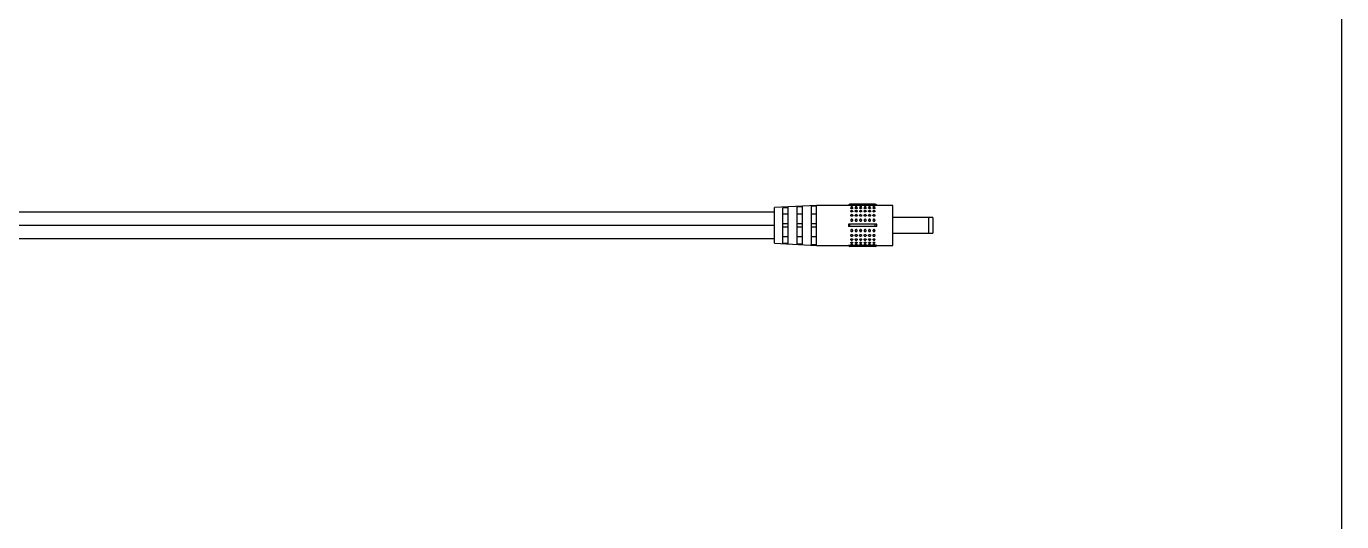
# Model space of a CAD drawing. Header units: millimetres. Extents: x 3 to 832, y 3 to 644.
# Drawn here: x 536.8 to 832.4, y 323.3 to 434.6 of the extents above; entities that cross this region are included whole.
import ezdxf

# ---------------------------------------------------------------- set-up
doc = ezdxf.new("R2010")
doc.units = ezdxf.units.MM
doc.header["$LTSCALE"] = 3
doc.linetypes.add('SLD-Solid', pattern=[0])
doc.layers.add('SHEET_FORMAT', color=9, linetype='SLD-Solid')

msp = doc.modelspace()

# ---------------------------------------------------------------- linework, layer by layer
at = {"color": 7, "linetype": 'SLD-Solid', "lineweight": 25}
for p, q in [((714.33, 394.36), (704.93, 393.86)), ((704.93, 385.86), (704.93, 393.86)), ((706.83, 393.84), (707.93, 393.9)), ((706.83, 385.88), (706.83, 393.84)), ((707.93, 393.9), (707.93, 385.82)), ((710.03, 394.01), (711.13, 394.07)), ((710.03, 385.71), (710.03, 394.01)), ((711.13, 394.07), (711.13, 385.65)), ((713.23, 394.19), (714.33, 394.25)), ((713.23, 385.53), (713.23, 394.19)), ((721.55, 394.35), (714.33, 394.36)), ((714.33, 394.25), (714.33, 394.36)), ((714.33, 385.47), (714.33, 394.25)), ((722.23, 394.35), (721.55, 394.35)), ((727.58, 394.61), (721.88, 394.61)), ((723.23, 394.35), (722.34, 394.35)), ((724.23, 394.35), (723.34, 394.35)), ((725.23, 394.35), (724.34, 394.35)), ((726.23, 394.35), (725.34, 394.35)), ((727.23, 394.35), (726.34, 394.35)), ((727.92, 394.35), (727.34, 394.35)), ((731.53, 394.36), (727.92, 394.35)), ((731.53, 385.36), (731.53, 394.36)), ((704.93, 392.81), (352.01, 392.81)), ((706.83, 392.43), (707.93, 392.43)), ((707.93, 390.19), (706.83, 390.19)), ((710.03, 392.43), (711.13, 392.43)), ((711.13, 390.19), (710.03, 390.19)), ((713.23, 392.43), (714.33, 392.43)), ((714.33, 390.19), (713.23, 390.19)), ((739.53, 391.61), (731.53, 391.61)), ((740.53, 391.61), (739.53, 391.61)), ((739.53, 391.61), (739.53, 389.86)), ((740.53, 391.61), (740.53, 389.86)), ((704.93, 389.86), (353, 389.86)), ((706.83, 389.53), (707.93, 389.53)), ((707.93, 387.29), (706.83, 387.29)), ((710.03, 389.53), (711.13, 389.53)), ((711.13, 387.29), (710.03, 387.29)), ((713.23, 389.53), (714.33, 389.53)), ((714.33, 387.29), (713.23, 387.29)), ((721.55, 390.11), (721.55, 389.61)), ((721.88, 390.11), (721.55, 390.11)), ((721.88, 389.61), (721.55, 389.61)), ((721.88, 389.61), (721.88, 390.11)), ((727.58, 390.11), (721.88, 390.11)), ((727.58, 389.61), (721.88, 389.61)), ((727.58, 389.61), (727.58, 390.11)), ((727.92, 390.11), (727.58, 390.11)), ((727.92, 389.61), (727.58, 389.61)), ((727.92, 389.61), (727.92, 390.11)), ((731.53, 388.11), (739.53, 388.11)), ((739.53, 389.86), (739.53, 388.11)), ((739.53, 388.11), (740.53, 388.11)), ((740.53, 389.86), (740.53, 388.11)), ((353.98, 386.91), (704.93, 386.91)), ((704.93, 385.86), (714.33, 385.36)), ((707.93, 385.82), (706.83, 385.88)), ((714.33, 385.36), (714.33, 385.47)), ((714.33, 385.36), (721.55, 385.37)), ((722.23, 385.37), (721.55, 385.37)), ((727.58, 385.11), (721.88, 385.11)), ((723.23, 385.37), (722.34, 385.37)), ((724.23, 385.37), (723.34, 385.37)), ((725.23, 385.37), (724.34, 385.37)), ((726.23, 385.37), (725.34, 385.37)), ((727.23, 385.37), (726.34, 385.37)), ((727.92, 385.37), (727.34, 385.37)), ((727.92, 385.37), (731.53, 385.36))]:
    msp.add_line(p, q, dxfattribs=at)
at = {"color": 7, "linetype": 'SLD-Solid', "lineweight": 25, "flags": 128}
for points in [[(711.13, 385.65), (711.08, 385.65), (710.03, 385.71)], [(714.33, 385.47), (713.95, 385.49), (713.23, 385.53)], [(722.08, 386.61), (722.08, 386.61), (722.06, 386.66), (722.06, 386.71), (722.09, 386.77), (722.14, 386.81), (722.21, 386.84), (722.29, 386.84), (722.36, 386.83), (722.43, 386.81), (722.48, 386.76), (722.51, 386.71), (722.51, 386.68), (722.51, 386.68)], [(723.08, 386.61), (723.08, 386.61), (723.06, 386.66), (723.06, 386.71), (723.09, 386.77), (723.14, 386.81), (723.21, 386.84), (723.29, 386.84), (723.36, 386.83), (723.43, 386.81), (723.48, 386.76), (723.51, 386.71), (723.51, 386.68), (723.51, 386.68)], [(724.08, 386.61), (724.08, 386.61), (724.06, 386.66), (724.06, 386.71), (724.09, 386.77), (724.14, 386.81), (724.21, 386.84), (724.29, 386.84), (724.36, 386.83), (724.43, 386.81), (724.48, 386.76), (724.51, 386.71), (724.51, 386.68), (724.51, 386.68)], [(725.08, 386.61), (725.08, 386.61), (725.06, 386.66), (725.06, 386.71), (725.09, 386.77), (725.14, 386.81), (725.21, 386.84), (725.29, 386.84), (725.36, 386.83), (725.43, 386.81), (725.48, 386.76), (725.51, 386.71), (725.51, 386.68), (725.51, 386.68)], [(726.08, 386.61), (726.08, 386.61), (726.06, 386.66), (726.06, 386.71), (726.09, 386.77), (726.14, 386.81), (726.21, 386.84), (726.29, 386.84), (726.36, 386.83), (726.43, 386.81), (726.48, 386.76), (726.51, 386.71), (726.51, 386.68), (726.51, 386.68)], [(727.08, 386.61), (727.08, 386.61), (727.06, 386.66), (727.06, 386.71), (727.09, 386.77), (727.14, 386.81), (727.21, 386.84), (727.29, 386.84), (727.36, 386.83), (727.43, 386.81), (727.48, 386.76), (727.51, 386.71), (727.51, 386.68), (727.51, 386.68)]]:
    msp.add_lwpolyline(points, dxfattribs=at)
at = {"color": 7, "linetype": 'SLD-Solid', "lineweight": 25}
for centre, radius, start, end in [((721.88, 394.26), 0.35, 89.9962, 164.583), ((722.28, 394.11), 0.25, 24.6049, 155.2869), ((722.28, 393.67), 0.25, 27.4918, 152.3834), ((722.28, 392.97), 0.25, 34.3301, 145.6266), ((723.28, 394.11), 0.25, 24.6049, 155.2869), ((723.28, 393.67), 0.25, 27.4917, 152.3834), ((723.28, 392.97), 0.25, 34.3301, 145.6266), ((724.28, 394.11), 0.25, 24.6118, 155.2801), ((724.28, 393.67), 0.25, 27.4849, 152.3902), ((724.28, 392.97), 0.25, 34.3301, 145.6266), ((725.28, 394.11), 0.25, 24.6118, 155.2801), ((725.28, 393.67), 0.25, 27.4849, 152.3902), ((725.28, 392.97), 0.25, 34.3233, 145.6334), ((726.28, 394.11), 0.25, 24.6049, 155.2869), ((726.28, 393.67), 0.25, 27.4849, 152.3902), ((726.28, 392.97), 0.25, 34.3233, 145.6334), ((727.28, 394.11), 0.25, 24.6049, 155.2869), ((727.28, 393.67), 0.25, 27.4918, 152.3834), ((727.28, 392.97), 0.25, 34.3301, 145.6266), ((727.58, 394.26), 0.35, 15.417, 90.0038), ((722.28, 392.06), 0.25, 51.9263, 127.847), ((723.28, 392.06), 0.25, 51.9263, 127.847), ((724.28, 392.06), 0.25, 51.9331, 127.8403), ((725.28, 392.06), 0.25, 51.9331, 127.8403), ((726.28, 392.06), 0.25, 51.9331, 127.8403), ((727.28, 392.06), 0.25, 51.9263, 127.847), ((722.28, 387.66), 0.25, 231.5205, 308.2589), ((723.28, 387.66), 0.25, 231.5205, 308.2589), ((724.28, 387.66), 0.25, 231.5205, 308.2589), ((725.28, 387.66), 0.25, 231.5204, 308.259), ((726.28, 387.66), 0.25, 231.5205, 308.2589), ((727.28, 387.66), 0.25, 231.5205, 308.2589), ((721.88, 385.46), 0.35, 195.417, 270.0038), ((722.28, 386.05), 0.25, 207.4919, 332.3829), ((722.28, 385.61), 0.25, 204.7895, 335.2619), ((722.28, 386.75), 0.25, 214.3718, 325.5352), ((723.28, 386.05), 0.25, 207.4919, 332.3829), ((723.28, 385.61), 0.25, 204.7895, 335.2619), ((723.28, 386.75), 0.25, 214.3719, 325.5351), ((724.28, 386.05), 0.25, 207.4919, 332.3829), ((724.28, 385.61), 0.25, 204.7963, 335.255), ((724.28, 386.75), 0.25, 214.3719, 325.5351), ((725.28, 386.05), 0.25, 207.4919, 332.3829), ((725.28, 385.61), 0.25, 204.7895, 335.2619), ((725.28, 386.75), 0.25, 214.3718, 325.5352), ((726.28, 386.05), 0.25, 207.4919, 332.3829), ((726.28, 385.61), 0.25, 204.7895, 335.2619), ((726.28, 386.75), 0.25, 214.3718, 325.5352), ((727.28, 386.05), 0.25, 207.4919, 332.3829), ((727.28, 385.61), 0.25, 204.7895, 335.2619), ((727.28, 386.75), 0.25, 214.3718, 325.5352), ((727.58, 385.46), 0.35, 269.9962, 344.583)]:
    msp.add_arc(centre, radius, start, end, dxfattribs=at)
for points, knots in [([(722.51, 394.21), (722.51, 394.21), (722.52, 394.19), (722.48, 394.17), (722.44, 394.16), (722.38, 394.14), (722.31, 394.14), (722.23, 394.14), (722.17, 394.15), (722.11, 394.16), (722.07, 394.18), (722.05, 394.2), (722.06, 394.21), (722.06, 394.21)], [0, 0, 0, 0, 0.026548, 0.084509, 0.17992, 0.306961, 0.452444, 0.601497, 0.739863, 0.854734, 0.936512, 0.984096, 1, 1, 1, 1]), ([(722.51, 393.78), (722.51, 393.78), (722.52, 393.77), (722.52, 393.74), (722.49, 393.7), (722.44, 393.67), (722.38, 393.64), (722.31, 393.63), (722.23, 393.64), (722.16, 393.65), (722.11, 393.68), (722.07, 393.71), (722.05, 393.75), (722.06, 393.77), (722.07, 393.78)], [0, 0, 0, 0, 0.004387, 0.06764, 0.139086, 0.230151, 0.339978, 0.461117, 0.5843, 0.700596, 0.80236, 0.885203, 0.95172, 1, 1, 1, 1]), ([(723.51, 394.21), (723.51, 394.21), (723.52, 394.19), (723.48, 394.17), (723.44, 394.16), (723.38, 394.14), (723.31, 394.14), (723.23, 394.14), (723.17, 394.15), (723.11, 394.16), (723.07, 394.18), (723.05, 394.2), (723.06, 394.21), (723.06, 394.21)], [0, 0, 0, 0, 0.026522, 0.084484, 0.179898, 0.306943, 0.45243, 0.601487, 0.739743, 0.854729, 0.93651, 0.984095, 1, 1, 1, 1]), ([(723.51, 393.78), (723.51, 393.78), (723.52, 393.77), (723.52, 393.74), (723.49, 393.7), (723.44, 393.67), (723.38, 393.64), (723.31, 393.63), (723.23, 393.64), (723.16, 393.65), (723.11, 393.68), (723.07, 393.71), (723.05, 393.75), (723.06, 393.77), (723.07, 393.78)], [0, 0, 0, 0, 0.004325, 0.067582, 0.139033, 0.230105, 0.339938, 0.461086, 0.584278, 0.700488, 0.802346, 0.885195, 0.951717, 1, 1, 1, 1]), ([(724.51, 394.21), (724.51, 394.21), (724.52, 394.19), (724.48, 394.17), (724.44, 394.16), (724.38, 394.14), (724.31, 394.14), (724.23, 394.14), (724.17, 394.15), (724.11, 394.16), (724.07, 394.18), (724.05, 394.2), (724.06, 394.21), (724.06, 394.21)], [0, 0, 0, 0, 0.0265211, 0.0844829, 0.1798947, 0.3068239, 0.4524248, 0.6014792, 0.7397322, 0.854604, 0.9363836, 0.9840303, 1, 1, 1, 1]), ([(724.51, 393.78), (724.51, 393.78), (724.52, 393.77), (724.52, 393.74), (724.49, 393.7), (724.44, 393.67), (724.38, 393.64), (724.31, 393.63), (724.23, 393.64), (724.16, 393.65), (724.11, 393.68), (724.07, 393.71), (724.05, 393.75), (724.06, 393.77), (724.07, 393.78)], [0, 0, 0, 0, 0.004325, 0.067585, 0.13904, 0.230116, 0.339866, 0.461115, 0.584313, 0.700529, 0.802306, 0.885159, 0.951715, 1, 1, 1, 1]), ([(725.51, 394.21), (725.51, 394.21), (725.52, 394.19), (725.48, 394.17), (725.44, 394.16), (725.38, 394.14), (725.31, 394.14), (725.23, 394.14), (725.17, 394.15), (725.11, 394.16), (725.07, 394.18), (725.05, 394.2), (725.06, 394.21), (725.06, 394.21)], [0, 0, 0, 0, 0.026546, 0.084585, 0.179986, 0.306901, 0.452486, 0.601524, 0.739761, 0.85462, 0.936391, 0.984032, 1, 1, 1, 1]), ([(725.51, 393.78), (725.51, 393.78), (725.52, 393.77), (725.52, 393.74), (725.49, 393.7), (725.44, 393.67), (725.38, 393.64), (725.31, 393.63), (725.23, 393.64), (725.16, 393.65), (725.11, 393.68), (725.07, 393.71), (725.05, 393.75), (725.06, 393.77), (725.07, 393.78)], [0, 0, 0, 0, 0.004387, 0.067641, 0.139134, 0.230201, 0.339938, 0.461174, 0.584358, 0.700562, 0.802327, 0.885172, 0.95172, 1, 1, 1, 1]), ([(726.51, 394.21), (726.51, 394.21), (726.52, 394.19), (726.48, 394.17), (726.44, 394.16), (726.38, 394.14), (726.31, 394.14), (726.23, 394.14), (726.17, 394.15), (726.11, 394.16), (726.07, 394.18), (726.05, 394.2), (726.06, 394.21), (726.06, 394.21)], [0, 0, 0, 0, 0.026548, 0.08451, 0.180029, 0.306957, 0.452441, 0.601494, 0.739862, 0.854733, 0.936512, 0.984096, 1, 1, 1, 1]), ([(726.51, 393.78), (726.51, 393.78), (726.52, 393.77), (726.52, 393.74), (726.49, 393.7), (726.44, 393.67), (726.38, 393.64), (726.31, 393.63), (726.23, 393.64), (726.16, 393.65), (726.11, 393.68), (726.07, 393.71), (726.05, 393.75), (726.06, 393.77), (726.07, 393.78)], [0, 0, 0, 0, 0.0043872, 0.067641, 0.1390878, 0.2302317, 0.3399691, 0.4611096, 0.5842945, 0.7005919, 0.8023578, 0.8852019, 0.9517198, 1, 1, 1, 1]), ([(727.51, 394.21), (727.51, 394.21), (727.52, 394.19), (727.48, 394.17), (727.44, 394.16), (727.38, 394.14), (727.31, 394.14), (727.23, 394.14), (727.17, 394.15), (727.11, 394.16), (727.07, 394.18), (727.05, 394.2), (727.06, 394.21), (727.06, 394.21)], [0, 0, 0, 0, 0.026521, 0.084484, 0.179897, 0.306942, 0.452429, 0.601486, 0.739856, 0.85473, 0.936511, 0.984095, 1, 1, 1, 1]), ([(727.51, 393.78), (727.51, 393.78), (727.52, 393.77), (727.52, 393.74), (727.49, 393.7), (727.44, 393.67), (727.38, 393.64), (727.31, 393.63), (727.23, 393.64), (727.16, 393.65), (727.11, 393.68), (727.07, 393.71), (727.05, 393.75), (727.06, 393.77), (727.07, 393.78)], [0, 0, 0, 0, 0.004387, 0.06764, 0.139086, 0.230151, 0.339978, 0.461117, 0.5843, 0.700596, 0.80236, 0.885203, 0.95172, 1, 1, 1, 1]), ([(722.51, 393.04), (722.51, 393.02), (722.51, 392.98), (722.46, 392.93), (722.4, 392.89), (722.33, 392.87), (722.26, 392.87), (722.18, 392.89), (722.12, 392.92), (722.08, 392.97), (722.05, 393.02), (722.06, 393.07), (722.07, 393.1), (722.08, 393.11)], [0, 0, 0, 0, 0.081112, 0.170615, 0.270425, 0.377469, 0.486903, 0.593819, 0.694043, 0.785094, 0.867689, 0.94698, 1, 1, 1, 1]), ([(722.28, 391.9), (722.26, 391.91), (722.21, 391.91), (722.14, 391.95), (722.09, 392), (722.06, 392.06), (722.05, 392.13), (722.08, 392.2), (722.11, 392.24), (722.13, 392.25), (722.13, 392.26)], [0, 0, 0, 0, 0.149455, 0.295593, 0.436666, 0.572882, 0.706227, 0.84047, 0.979539, 1, 1, 1, 1]), ([(722.33, 390.8), (722.32, 390.8), (722.28, 390.79), (722.21, 390.81), (722.14, 390.84), (722.09, 390.9), (722.06, 390.97), (722.05, 391.05), (722.07, 391.12), (722.12, 391.18), (722.19, 391.23), (722.26, 391.25), (722.34, 391.24), (722.41, 391.21), (722.47, 391.17), (722.51, 391.1), (722.52, 391.02), (722.51, 390.95), (722.47, 390.88), (722.41, 390.83), (722.36, 390.81), (722.33, 390.8)], [0, 0, 0, 0, 0.0340225, 0.0878712, 0.1414703, 0.1948411, 0.2481773, 0.3015601, 0.355081, 0.4088906, 0.4629762, 0.5171579, 0.5710001, 0.6243261, 0.6772318, 0.7300465, 0.7831772, 0.836879, 0.8911229, 0.9456189, 1, 1, 1, 1]), ([(722.44, 392.26), (722.45, 392.25), (722.47, 392.23), (722.5, 392.18), (722.52, 392.11), (722.5, 392.04), (722.47, 391.98), (722.41, 391.93), (722.34, 391.91), (722.3, 391.91), (722.28, 391.9)], [0, 0, 0, 0, 0.065249, 0.200514, 0.333542, 0.468682, 0.609105, 0.755257, 0.905181, 1, 1, 1, 1]), ([(722.49, 393.11), (722.5, 393.1), (722.51, 393.08), (722.51, 393.05), (722.51, 393.04)], [0, 0, 0, 0, 0.52566, 1, 1, 1, 1]), ([(723.51, 393.04), (723.51, 393.02), (723.51, 392.98), (723.46, 392.93), (723.4, 392.89), (723.33, 392.87), (723.26, 392.87), (723.18, 392.89), (723.12, 392.92), (723.08, 392.97), (723.05, 393.02), (723.06, 393.07), (723.07, 393.1), (723.08, 393.11)], [0, 0, 0, 0, 0.081114, 0.170619, 0.270361, 0.377407, 0.486929, 0.593848, 0.694074, 0.785128, 0.867693, 0.946979, 1, 1, 1, 1]), ([(723.28, 391.9), (723.26, 391.91), (723.21, 391.91), (723.14, 391.95), (723.09, 392), (723.06, 392.06), (723.05, 392.13), (723.08, 392.2), (723.11, 392.24), (723.13, 392.25), (723.13, 392.26)], [0, 0, 0, 0, 0.14946, 0.295602, 0.436597, 0.572868, 0.706217, 0.840465, 0.979538, 1, 1, 1, 1]), ([(723.33, 390.8), (723.32, 390.8), (723.28, 390.79), (723.21, 390.81), (723.14, 390.84), (723.09, 390.9), (723.06, 390.97), (723.05, 391.05), (723.07, 391.12), (723.12, 391.18), (723.19, 391.23), (723.26, 391.25), (723.34, 391.24), (723.41, 391.21), (723.47, 391.17), (723.51, 391.1), (723.52, 391.02), (723.51, 390.95), (723.47, 390.88), (723.41, 390.83), (723.36, 390.81), (723.33, 390.8)], [0, 0, 0, 0, 0.034064, 0.087912, 0.141511, 0.194853, 0.248205, 0.301587, 0.355108, 0.408917, 0.463037, 0.517177, 0.571019, 0.624344, 0.677281, 0.730096, 0.783218, 0.83692, 0.891163, 0.945659, 1, 1, 1, 1]), ([(723.44, 392.26), (723.45, 392.25), (723.47, 392.23), (723.5, 392.18), (723.52, 392.11), (723.5, 392.04), (723.47, 391.98), (723.41, 391.93), (723.34, 391.91), (723.3, 391.91), (723.28, 391.9)], [0, 0, 0, 0, 0.065337, 0.200592, 0.333587, 0.468717, 0.609129, 0.755269, 0.905071, 1, 1, 1, 1]), ([(723.49, 393.11), (723.5, 393.1), (723.51, 393.08), (723.51, 393.05), (723.51, 393.04)], [0, 0, 0, 0, 0.52566, 1, 1, 1, 1]), ([(724.51, 393.04), (724.51, 393.02), (724.51, 392.98), (724.46, 392.93), (724.4, 392.89), (724.33, 392.87), (724.26, 392.87), (724.18, 392.89), (724.12, 392.92), (724.08, 392.97), (724.05, 393.02), (724.06, 393.07), (724.07, 393.1), (724.08, 393.11)], [0, 0, 0, 0, 0.081093, 0.170648, 0.270389, 0.377433, 0.486954, 0.593788, 0.694012, 0.785123, 0.867688, 0.946979, 1, 1, 1, 1]), ([(724.28, 391.9), (724.26, 391.91), (724.21, 391.91), (724.14, 391.95), (724.09, 392), (724.06, 392.06), (724.05, 392.13), (724.08, 392.2), (724.11, 392.24), (724.13, 392.25), (724.13, 392.26)], [0, 0, 0, 0, 0.14946, 0.295602, 0.436597, 0.572868, 0.706217, 0.840465, 0.979538, 1, 1, 1, 1]), ([(724.33, 390.8), (724.32, 390.8), (724.28, 390.79), (724.21, 390.81), (724.14, 390.84), (724.09, 390.9), (724.06, 390.97), (724.05, 391.05), (724.07, 391.12), (724.12, 391.18), (724.19, 391.23), (724.26, 391.25), (724.34, 391.24), (724.41, 391.21), (724.47, 391.17), (724.51, 391.1), (724.52, 391.02), (724.51, 390.95), (724.47, 390.88), (724.41, 390.83), (724.36, 390.81), (724.33, 390.8)], [0, 0, 0, 0, 0.034064, 0.087912, 0.14151, 0.194851, 0.248203, 0.301585, 0.355105, 0.408914, 0.463033, 0.517173, 0.571015, 0.624379, 0.677284, 0.730098, 0.78322, 0.836921, 0.891164, 0.945659, 1, 1, 1, 1]), ([(724.44, 392.26), (724.45, 392.25), (724.47, 392.23), (724.5, 392.18), (724.52, 392.11), (724.5, 392.04), (724.47, 391.98), (724.41, 391.93), (724.34, 391.91), (724.3, 391.91), (724.28, 391.9)], [0, 0, 0, 0, 0.065337, 0.200592, 0.333587, 0.468717, 0.609129, 0.755269, 0.905071, 1, 1, 1, 1]), ([(724.49, 393.11), (724.5, 393.1), (724.51, 393.08), (724.51, 393.05), (724.51, 393.04)], [0, 0, 0, 0, 0.52566, 1, 1, 1, 1]), ([(725.51, 393.04), (725.51, 393.02), (725.51, 392.98), (725.46, 392.93), (725.4, 392.89), (725.33, 392.87), (725.26, 392.87), (725.18, 392.89), (725.12, 392.92), (725.08, 392.97), (725.05, 393.02), (725.06, 393.07), (725.07, 393.1), (725.08, 393.11)], [0, 0, 0, 0, 0.081111, 0.170665, 0.270403, 0.377446, 0.48688, 0.593795, 0.694017, 0.785127, 0.86769, 0.94698, 1, 1, 1, 1]), ([(725.28, 391.9), (725.26, 391.91), (725.21, 391.91), (725.14, 391.95), (725.09, 392), (725.06, 392.06), (725.05, 392.13), (725.08, 392.2), (725.11, 392.24), (725.13, 392.25), (725.13, 392.26)], [0, 0, 0, 0, 0.149472, 0.295523, 0.436613, 0.572895, 0.706256, 0.840552, 0.979637, 1, 1, 1, 1]), ([(725.33, 390.8), (725.32, 390.8), (725.28, 390.79), (725.21, 390.81), (725.14, 390.84), (725.09, 390.9), (725.06, 390.97), (725.05, 391.05), (725.07, 391.12), (725.12, 391.18), (725.19, 391.23), (725.26, 391.25), (725.34, 391.24), (725.41, 391.21), (725.47, 391.17), (725.51, 391.1), (725.52, 391.02), (725.51, 390.95), (725.47, 390.88), (725.41, 390.83), (725.36, 390.81), (725.33, 390.8)], [0, 0, 0, 0, 0.034064, 0.087912, 0.141473, 0.194843, 0.248195, 0.301577, 0.355109, 0.408917, 0.463002, 0.517142, 0.571025, 0.624351, 0.677255, 0.730069, 0.783199, 0.8369, 0.891164, 0.945659, 1, 1, 1, 1]), ([(725.44, 392.26), (725.45, 392.25), (725.47, 392.23), (725.5, 392.18), (725.52, 392.11), (725.5, 392.04), (725.47, 391.98), (725.41, 391.93), (725.34, 391.91), (725.3, 391.91), (725.28, 391.9)], [0, 0, 0, 0, 0.065331, 0.200575, 0.333581, 0.4687, 0.609162, 0.75529, 0.905079, 1, 1, 1, 1]), ([(725.49, 393.11), (725.5, 393.1), (725.51, 393.08), (725.51, 393.05), (725.51, 393.04)], [0, 0, 0, 0, 0.52585, 1, 1, 1, 1]), ([(726.51, 393.04), (726.51, 393.02), (726.51, 392.98), (726.46, 392.93), (726.4, 392.89), (726.33, 392.87), (726.26, 392.87), (726.18, 392.89), (726.12, 392.92), (726.08, 392.97), (726.05, 393.02), (726.06, 393.07), (726.07, 393.1), (726.08, 393.11)], [0, 0, 0, 0, 0.081114, 0.17067, 0.270411, 0.377456, 0.486893, 0.593811, 0.694037, 0.78509, 0.867687, 0.946979, 1, 1, 1, 1]), ([(726.28, 391.9), (726.26, 391.91), (726.21, 391.91), (726.14, 391.95), (726.09, 392), (726.06, 392.06), (726.05, 392.13), (726.08, 392.2), (726.11, 392.24), (726.13, 392.25), (726.13, 392.26)], [0, 0, 0, 0, 0.1495689, 0.2956002, 0.4366725, 0.5728866, 0.7062297, 0.8404721, 0.9795391, 1, 1, 1, 1]), ([(726.33, 390.8), (726.32, 390.8), (726.28, 390.79), (726.21, 390.81), (726.14, 390.84), (726.09, 390.9), (726.06, 390.97), (726.05, 391.05), (726.07, 391.12), (726.12, 391.18), (726.19, 391.23), (726.26, 391.25), (726.34, 391.24), (726.41, 391.21), (726.47, 391.17), (726.51, 391.1), (726.52, 391.02), (726.51, 390.95), (726.47, 390.88), (726.41, 390.83), (726.36, 390.81), (726.33, 390.8)], [0, 0, 0, 0, 0.034022, 0.087912, 0.141474, 0.194845, 0.248181, 0.301563, 0.355084, 0.408893, 0.462979, 0.51716, 0.571002, 0.624328, 0.677233, 0.730048, 0.783178, 0.83688, 0.891123, 0.945619, 1, 1, 1, 1]), ([(726.44, 392.26), (726.45, 392.25), (726.47, 392.23), (726.5, 392.18), (726.52, 392.11), (726.5, 392.04), (726.47, 391.98), (726.41, 391.93), (726.34, 391.91), (726.3, 391.91), (726.28, 391.9)], [0, 0, 0, 0, 0.065249, 0.200514, 0.333542, 0.468682, 0.609105, 0.755257, 0.905181, 1, 1, 1, 1]), ([(726.49, 393.11), (726.5, 393.1), (726.51, 393.08), (726.51, 393.05), (726.51, 393.04)], [0, 0, 0, 0, 0.52566, 1, 1, 1, 1]), ([(727.51, 393.04), (727.51, 393.02), (727.51, 392.98), (727.46, 392.93), (727.4, 392.89), (727.33, 392.87), (727.26, 392.87), (727.18, 392.89), (727.12, 392.92), (727.08, 392.97), (727.05, 393.02), (727.06, 393.07), (727.07, 393.1), (727.08, 393.11)], [0, 0, 0, 0, 0.081112, 0.170615, 0.270425, 0.377469, 0.486903, 0.593819, 0.694043, 0.785094, 0.867689, 0.94698, 1, 1, 1, 1]), ([(727.28, 391.9), (727.26, 391.91), (727.21, 391.91), (727.14, 391.95), (727.09, 392), (727.06, 392.06), (727.05, 392.13), (727.08, 392.2), (727.11, 392.24), (727.13, 392.25), (727.13, 392.26)], [0, 0, 0, 0, 0.149455, 0.295593, 0.436666, 0.572882, 0.706227, 0.84047, 0.979539, 1, 1, 1, 1]), ([(727.33, 390.8), (727.32, 390.8), (727.28, 390.79), (727.21, 390.81), (727.14, 390.84), (727.09, 390.9), (727.06, 390.97), (727.05, 391.05), (727.07, 391.12), (727.12, 391.18), (727.19, 391.23), (727.26, 391.25), (727.34, 391.24), (727.41, 391.21), (727.47, 391.17), (727.51, 391.1), (727.52, 391.02), (727.51, 390.95), (727.47, 390.88), (727.41, 390.83), (727.36, 390.81), (727.33, 390.8)], [0, 0, 0, 0, 0.034022, 0.08787, 0.141468, 0.194837, 0.248173, 0.301554, 0.355074, 0.408883, 0.463002, 0.517142, 0.570984, 0.624309, 0.677245, 0.730059, 0.783181, 0.836882, 0.891125, 0.94562, 1, 1, 1, 1]), ([(727.44, 392.26), (727.45, 392.25), (727.47, 392.23), (727.5, 392.18), (727.52, 392.11), (727.5, 392.04), (727.47, 391.98), (727.41, 391.93), (727.34, 391.91), (727.3, 391.91), (727.28, 391.9)], [0, 0, 0, 0, 0.0653374, 0.2005929, 0.3335889, 0.4687199, 0.609133, 0.7552742, 0.9051872, 1, 1, 1, 1]), ([(727.49, 393.11), (727.5, 393.1), (727.51, 393.08), (727.51, 393.05), (727.51, 393.04)], [0, 0, 0, 0, 0.52566, 1, 1, 1, 1]), ([(722.24, 388.91), (722.25, 388.92), (722.29, 388.92), (722.36, 388.91), (722.43, 388.87), (722.48, 388.82), (722.51, 388.75), (722.52, 388.67), (722.5, 388.59), (722.45, 388.53), (722.38, 388.49), (722.31, 388.47), (722.23, 388.47), (722.16, 388.5), (722.1, 388.55), (722.06, 388.62), (722.05, 388.69), (722.06, 388.77), (722.1, 388.84), (722.16, 388.89), (722.21, 388.91), (722.24, 388.91)], [0, 0, 0, 0, 0.034064, 0.087912, 0.14151, 0.194851, 0.248203, 0.301585, 0.355105, 0.408914, 0.463033, 0.517173, 0.571015, 0.624379, 0.677284, 0.730098, 0.78322, 0.836921, 0.891164, 0.945659, 1, 1, 1, 1]), ([(722.13, 387.46), (722.12, 387.47), (722.09, 387.49), (722.07, 387.54), (722.05, 387.61), (722.07, 387.68), (722.1, 387.74), (722.16, 387.79), (722.23, 387.81), (722.27, 387.81), (722.28, 387.81)], [0, 0, 0, 0, 0.062432, 0.198107, 0.331516, 0.467066, 0.607914, 0.754509, 0.904776, 1, 1, 1, 1]), ([(722.28, 387.81), (722.31, 387.81), (722.36, 387.81), (722.43, 387.77), (722.48, 387.72), (722.51, 387.66), (722.52, 387.59), (722.49, 387.52), (722.46, 387.48), (722.44, 387.46), (722.44, 387.46)], [0, 0, 0, 0, 0.149991, 0.296654, 0.438151, 0.574906, 0.708729, 0.843455, 0.983023, 1, 1, 1, 1]), ([(723.24, 388.91), (723.25, 388.92), (723.29, 388.92), (723.36, 388.91), (723.43, 388.87), (723.48, 388.82), (723.51, 388.75), (723.52, 388.67), (723.5, 388.59), (723.45, 388.53), (723.38, 388.49), (723.31, 388.47), (723.23, 388.47), (723.16, 388.5), (723.1, 388.55), (723.06, 388.62), (723.05, 388.69), (723.06, 388.77), (723.1, 388.84), (723.16, 388.89), (723.21, 388.91), (723.24, 388.91)], [0, 0, 0, 0, 0.0340636, 0.0879112, 0.1415091, 0.1948788, 0.2482138, 0.3015955, 0.3551152, 0.4089237, 0.463043, 0.5171828, 0.5710239, 0.6243488, 0.6772852, 0.7300988, 0.783221, 0.8369217, 0.8911643, 0.9456593, 1, 1, 1, 1]), ([(723.13, 387.46), (723.12, 387.47), (723.09, 387.49), (723.07, 387.54), (723.05, 387.61), (723.07, 387.68), (723.1, 387.74), (723.16, 387.79), (723.23, 387.81), (723.27, 387.81), (723.28, 387.81)], [0, 0, 0, 0, 0.062432, 0.198107, 0.331516, 0.467066, 0.607914, 0.754509, 0.904776, 1, 1, 1, 1]), ([(723.28, 387.81), (723.31, 387.81), (723.36, 387.81), (723.43, 387.77), (723.48, 387.72), (723.51, 387.66), (723.52, 387.59), (723.49, 387.52), (723.46, 387.48), (723.44, 387.46), (723.44, 387.46)], [0, 0, 0, 0, 0.149986, 0.296644, 0.43822, 0.57492, 0.708739, 0.84346, 0.983023, 1, 1, 1, 1]), ([(724.24, 388.91), (724.25, 388.92), (724.29, 388.92), (724.36, 388.91), (724.43, 388.87), (724.48, 388.82), (724.51, 388.75), (724.52, 388.67), (724.5, 388.59), (724.45, 388.53), (724.38, 388.49), (724.31, 388.47), (724.23, 388.47), (724.16, 388.5), (724.1, 388.55), (724.06, 388.62), (724.05, 388.69), (724.06, 388.77), (724.1, 388.84), (724.16, 388.89), (724.21, 388.91), (724.24, 388.91)], [0, 0, 0, 0, 0.0340225, 0.0878712, 0.1414703, 0.1948411, 0.2481773, 0.3015601, 0.355081, 0.4088906, 0.4629762, 0.5171579, 0.5710001, 0.6243261, 0.6772318, 0.7300465, 0.7831772, 0.836879, 0.8911229, 0.9456189, 1, 1, 1, 1]), ([(724.13, 387.46), (724.12, 387.47), (724.09, 387.49), (724.07, 387.54), (724.05, 387.61), (724.07, 387.68), (724.1, 387.74), (724.16, 387.79), (724.23, 387.81), (724.27, 387.81), (724.28, 387.81)], [0, 0, 0, 0, 0.062344, 0.198029, 0.331471, 0.467031, 0.607891, 0.754496, 0.904886, 1, 1, 1, 1]), ([(724.28, 387.81), (724.31, 387.81), (724.36, 387.81), (724.43, 387.77), (724.48, 387.72), (724.51, 387.66), (724.52, 387.59), (724.49, 387.52), (724.46, 387.48), (724.44, 387.46), (724.44, 387.46)], [0, 0, 0, 0, 0.149986, 0.296644, 0.43822, 0.57492, 0.708739, 0.84346, 0.983023, 1, 1, 1, 1]), ([(725.24, 388.91), (725.25, 388.92), (725.29, 388.92), (725.36, 388.91), (725.43, 388.87), (725.48, 388.82), (725.51, 388.75), (725.52, 388.67), (725.5, 388.59), (725.45, 388.53), (725.38, 388.49), (725.31, 388.47), (725.23, 388.47), (725.16, 388.5), (725.1, 388.55), (725.06, 388.62), (725.05, 388.69), (725.06, 388.77), (725.1, 388.84), (725.16, 388.89), (725.21, 388.91), (725.24, 388.91)], [0, 0, 0, 0, 0.034022, 0.087911, 0.141473, 0.194843, 0.248195, 0.301577, 0.355109, 0.408918, 0.463002, 0.517183, 0.571025, 0.62435, 0.677255, 0.730069, 0.783199, 0.8369, 0.891164, 0.945659, 1, 1, 1, 1]), ([(725.13, 387.46), (725.12, 387.47), (725.09, 387.49), (725.07, 387.54), (725.05, 387.61), (725.07, 387.68), (725.1, 387.74), (725.16, 387.79), (725.23, 387.81), (725.27, 387.81), (725.28, 387.81)], [0, 0, 0, 0, 0.062434, 0.198114, 0.331549, 0.467103, 0.608019, 0.754618, 0.90489, 1, 1, 1, 1]), ([(725.28, 387.81), (725.31, 387.81), (725.36, 387.81), (725.43, 387.77), (725.48, 387.72), (725.51, 387.66), (725.52, 387.59), (725.49, 387.52), (725.46, 387.48), (725.44, 387.46), (725.44, 387.46)], [0, 0, 0, 0, 0.150088, 0.296626, 0.438188, 0.574925, 0.708731, 0.843476, 0.983025, 1, 1, 1, 1]), ([(726.24, 388.91), (726.25, 388.92), (726.29, 388.92), (726.36, 388.91), (726.43, 388.87), (726.48, 388.82), (726.51, 388.75), (726.52, 388.67), (726.5, 388.59), (726.45, 388.53), (726.38, 388.49), (726.31, 388.47), (726.23, 388.47), (726.16, 388.5), (726.1, 388.55), (726.06, 388.62), (726.05, 388.69), (726.06, 388.77), (726.1, 388.84), (726.16, 388.89), (726.21, 388.91), (726.24, 388.91)], [0, 0, 0, 0, 0.034064, 0.087912, 0.141511, 0.194853, 0.248206, 0.301588, 0.355109, 0.408943, 0.463028, 0.517169, 0.571011, 0.624375, 0.67728, 0.730095, 0.783218, 0.836919, 0.891163, 0.945658, 1, 1, 1, 1]), ([(726.13, 387.46), (726.12, 387.47), (726.09, 387.49), (726.07, 387.54), (726.05, 387.61), (726.07, 387.68), (726.1, 387.74), (726.16, 387.79), (726.23, 387.81), (726.27, 387.81), (726.28, 387.81)], [0, 0, 0, 0, 0.062432, 0.198107, 0.331516, 0.467066, 0.607914, 0.754509, 0.904776, 1, 1, 1, 1]), ([(726.28, 387.81), (726.31, 387.81), (726.36, 387.81), (726.43, 387.77), (726.48, 387.72), (726.51, 387.66), (726.52, 387.59), (726.49, 387.52), (726.46, 387.48), (726.44, 387.46), (726.44, 387.46)], [0, 0, 0, 0, 0.149995, 0.296662, 0.438162, 0.574921, 0.708748, 0.843477, 0.983123, 1, 1, 1, 1]), ([(727.24, 388.91), (727.25, 388.92), (727.29, 388.92), (727.36, 388.91), (727.43, 388.87), (727.48, 388.82), (727.51, 388.75), (727.52, 388.67), (727.5, 388.59), (727.45, 388.53), (727.38, 388.49), (727.31, 388.47), (727.23, 388.47), (727.16, 388.5), (727.1, 388.55), (727.06, 388.62), (727.05, 388.69), (727.06, 388.77), (727.1, 388.84), (727.16, 388.89), (727.21, 388.91), (727.24, 388.91)], [0, 0, 0, 0, 0.034064, 0.087912, 0.14151, 0.194851, 0.248203, 0.301585, 0.355105, 0.408914, 0.463033, 0.517173, 0.571015, 0.624379, 0.677284, 0.730098, 0.78322, 0.836921, 0.891164, 0.945659, 1, 1, 1, 1]), ([(727.13, 387.46), (727.12, 387.47), (727.09, 387.49), (727.07, 387.54), (727.05, 387.61), (727.07, 387.68), (727.1, 387.74), (727.16, 387.79), (727.23, 387.81), (727.27, 387.81), (727.28, 387.81)], [0, 0, 0, 0, 0.062432, 0.198107, 0.331516, 0.467066, 0.607914, 0.754509, 0.904776, 1, 1, 1, 1]), ([(727.28, 387.81), (727.31, 387.81), (727.36, 387.81), (727.43, 387.77), (727.48, 387.72), (727.51, 387.66), (727.52, 387.59), (727.49, 387.52), (727.46, 387.48), (727.44, 387.46), (727.44, 387.46)], [0, 0, 0, 0, 0.149991, 0.296654, 0.438151, 0.574906, 0.708729, 0.843455, 0.983023, 1, 1, 1, 1]), ([(722.06, 385.93), (722.06, 385.93), (722.05, 385.94), (722.05, 385.98), (722.08, 386.02), (722.13, 386.05), (722.19, 386.07), (722.26, 386.08), (722.34, 386.08), (722.41, 386.07), (722.46, 386.04), (722.5, 386.01), (722.52, 385.96), (722.51, 385.94), (722.5, 385.93)], [0, 0, 0, 0, 0.004585, 0.067832, 0.139271, 0.230328, 0.340054, 0.461276, 0.584448, 0.700639, 0.802394, 0.885229, 0.95177, 1, 1, 1, 1]), ([(722.06, 385.5), (722.06, 385.51), (722.05, 385.52), (722.09, 385.54), (722.13, 385.56), (722.19, 385.57), (722.26, 385.58), (722.34, 385.58), (722.4, 385.57), (722.46, 385.55), (722.49, 385.54), (722.52, 385.52), (722.51, 385.51), (722.51, 385.51)], [0, 0, 0, 0, 0.026581, 0.084545, 0.17996, 0.306893, 0.452498, 0.601557, 0.739814, 0.85469, 0.936472, 0.98412, 1, 1, 1, 1]), ([(722.51, 386.68), (722.51, 386.66), (722.51, 386.63), (722.49, 386.61), (722.49, 386.61)], [0, 0, 0, 0, 0.741392, 1, 1, 1, 1]), ([(723.06, 385.93), (723.06, 385.93), (723.05, 385.94), (723.05, 385.98), (723.08, 386.02), (723.13, 386.05), (723.19, 386.07), (723.26, 386.08), (723.34, 386.08), (723.41, 386.07), (723.46, 386.04), (723.5, 386.01), (723.52, 385.96), (723.51, 385.94), (723.5, 385.93)], [0, 0, 0, 0, 0.004585, 0.067829, 0.139264, 0.230316, 0.340126, 0.461247, 0.584413, 0.700598, 0.802434, 0.885265, 0.951772, 1, 1, 1, 1]), ([(723.06, 385.5), (723.06, 385.51), (723.05, 385.52), (723.09, 385.54), (723.13, 385.56), (723.19, 385.57), (723.26, 385.58), (723.34, 385.58), (723.4, 385.57), (723.46, 385.55), (723.5, 385.54), (723.52, 385.52), (723.51, 385.51), (723.51, 385.51)], [0, 0, 0, 0, 0.02658, 0.084541, 0.179951, 0.306992, 0.452474, 0.601526, 0.739777, 0.854759, 0.936538, 0.984121, 1, 1, 1, 1]), ([(723.51, 386.68), (723.51, 386.66), (723.51, 386.63), (723.49, 386.61), (723.49, 386.61)], [0, 0, 0, 0, 0.7413923, 1, 1, 1, 1]), ([(724.06, 385.93), (724.06, 385.93), (724.05, 385.94), (724.05, 385.98), (724.08, 386.02), (724.13, 386.05), (724.19, 386.07), (724.26, 386.08), (724.34, 386.08), (724.41, 386.07), (724.46, 386.04), (724.5, 386.01), (724.52, 385.96), (724.51, 385.94), (724.5, 385.93)], [0, 0, 0, 0, 0.004585, 0.06783, 0.139268, 0.230322, 0.340135, 0.461259, 0.584427, 0.700709, 0.802461, 0.885294, 0.951802, 1, 1, 1, 1]), ([(724.06, 385.5), (724.06, 385.51), (724.05, 385.52), (724.09, 385.54), (724.13, 385.56), (724.19, 385.57), (724.26, 385.58), (724.34, 385.58), (724.4, 385.57), (724.46, 385.55), (724.5, 385.54), (724.52, 385.52), (724.51, 385.51), (724.51, 385.51)], [0, 0, 0, 0, 0.0266067, 0.0845657, 0.1799729, 0.3070102, 0.4524879, 0.6015353, 0.7398974, 0.8547638, 0.9365395, 0.9841214, 1, 1, 1, 1]), ([(724.51, 386.68), (724.51, 386.66), (724.51, 386.63), (724.49, 386.61), (724.49, 386.61)], [0, 0, 0, 0, 0.740976, 1, 1, 1, 1]), ([(725.06, 385.93), (725.06, 385.93), (725.05, 385.94), (725.05, 385.98), (725.08, 386.02), (725.13, 386.05), (725.19, 386.07), (725.26, 386.08), (725.34, 386.08), (725.41, 386.07), (725.46, 386.04), (725.5, 386.01), (725.52, 385.96), (725.51, 385.94), (725.5, 385.93)], [0, 0, 0, 0, 0.0046482, 0.0678881, 0.1393657, 0.2304124, 0.3401257, 0.4612397, 0.5844939, 0.7006718, 0.8024155, 0.8852414, 0.9517752, 1, 1, 1, 1]), ([(725.06, 385.5), (725.06, 385.51), (725.05, 385.52), (725.09, 385.54), (725.13, 385.56), (725.19, 385.57), (725.26, 385.58), (725.34, 385.58), (725.4, 385.57), (725.46, 385.55), (725.49, 385.54), (725.52, 385.52), (725.51, 385.51), (725.51, 385.51)], [0, 0, 0, 0, 0.026604, 0.084641, 0.180039, 0.30695, 0.452413, 0.601562, 0.739795, 0.85465, 0.936418, 0.984057, 1, 1, 1, 1]), ([(725.51, 386.68), (725.51, 386.66), (725.51, 386.63), (725.49, 386.61), (725.49, 386.61)], [0, 0, 0, 0, 0.7413923, 1, 1, 1, 1]), ([(726.06, 385.93), (726.06, 385.93), (726.05, 385.94), (726.05, 385.98), (726.08, 386.02), (726.13, 386.05), (726.19, 386.07), (726.26, 386.08), (726.34, 386.08), (726.41, 386.07), (726.46, 386.04), (726.5, 386.01), (726.52, 385.96), (726.51, 385.94), (726.5, 385.93)], [0, 0, 0, 0, 0.004585, 0.067832, 0.139271, 0.230328, 0.340054, 0.461276, 0.584448, 0.700639, 0.802394, 0.885229, 0.95177, 1, 1, 1, 1]), ([(726.06, 385.5), (726.06, 385.51), (726.05, 385.52), (726.09, 385.54), (726.13, 385.56), (726.19, 385.57), (726.26, 385.58), (726.34, 385.58), (726.4, 385.57), (726.46, 385.55), (726.49, 385.54), (726.52, 385.52), (726.51, 385.51), (726.51, 385.51)], [0, 0, 0, 0, 0.0265796, 0.0845394, 0.1799479, 0.3068727, 0.4524685, 0.6015178, 0.739766, 0.8546339, 0.9364107, 0.9840557, 1, 1, 1, 1]), ([(726.51, 386.68), (726.51, 386.66), (726.51, 386.63), (726.49, 386.61), (726.49, 386.61)], [0, 0, 0, 0, 0.741392, 1, 1, 1, 1]), ([(727.06, 385.93), (727.06, 385.93), (727.05, 385.94), (727.05, 385.98), (727.08, 386.02), (727.13, 386.05), (727.19, 386.07), (727.26, 386.08), (727.34, 386.08), (727.41, 386.07), (727.46, 386.04), (727.5, 386.01), (727.52, 385.96), (727.51, 385.94), (727.5, 385.93)], [0, 0, 0, 0, 0.0045851, 0.0678288, 0.1392642, 0.2303163, 0.3401263, 0.4612475, 0.5844128, 0.7005976, 0.8024342, 0.8852651, 0.9517723, 1, 1, 1, 1]), ([(727.06, 385.5), (727.06, 385.51), (727.05, 385.52), (727.09, 385.54), (727.13, 385.56), (727.19, 385.57), (727.26, 385.58), (727.34, 385.58), (727.4, 385.57), (727.46, 385.55), (727.5, 385.54), (727.52, 385.52), (727.51, 385.51), (727.51, 385.51)], [0, 0, 0, 0, 0.02658, 0.084541, 0.179951, 0.306992, 0.452474, 0.601526, 0.739777, 0.854759, 0.936538, 0.984121, 1, 1, 1, 1]), ([(727.51, 386.68), (727.51, 386.66), (727.51, 386.63), (727.49, 386.61), (727.49, 386.61)], [0, 0, 0, 0, 0.741392, 1, 1, 1, 1])]:
    msp.add_open_spline(points, degree=3, knots=knots, dxfattribs=at)
at = {"layer": 'SHEET_FORMAT'}
msp.add_line((832.38, 2.71), (832.38, 643.94), dxfattribs=at)

doc.saveas('drawing.dxf')
